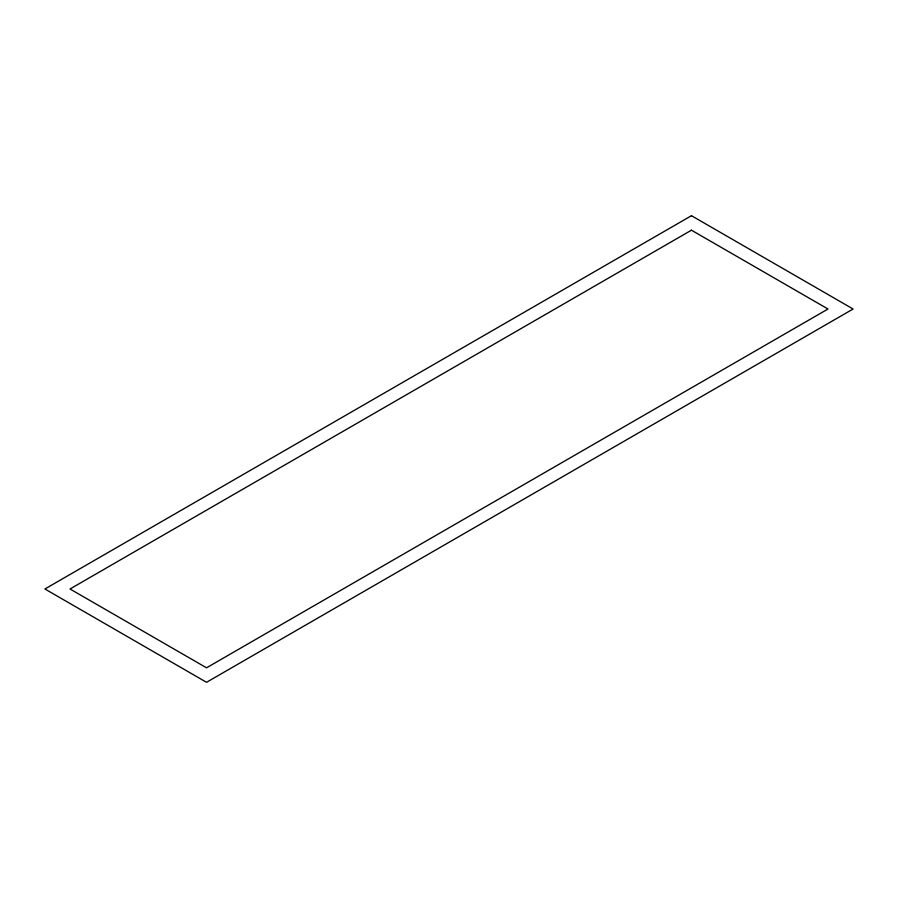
<?xml version="1.0" encoding="UTF-8"?>
<svg xmlns="http://www.w3.org/2000/svg" width="898" height="898" viewBox="0 0 898 898"><rect width="100%" height="100%" fill="white"/><g stroke="black" fill="none" stroke-linecap="round" stroke-linejoin="round"><path stroke-width="1.35" d="M691.46 215.7L44.9 588.987L206.54 682.3L853.1 309.013L691.46 215.7M691.46 230.191L70.01 588.987L206.54 667.809L827.99 309.013L691.46 230.191"/></g></svg>
